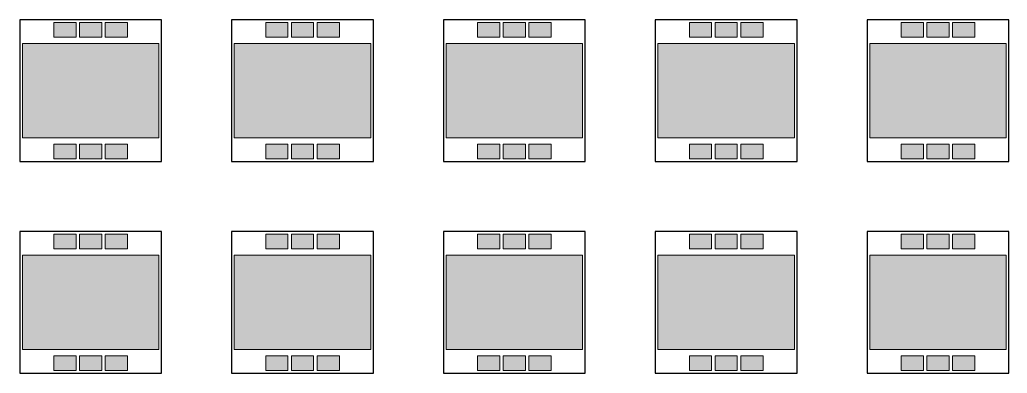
# Model space of a CAD drawing. Header units: inches. Extents: x -25 to 732, y -408 to 27.
# Drawn here: x -9.8 to 200, y -201.4 to -126.3 of the extents above; entities that cross this region are included whole.
import ezdxf

# ---------------------------------------------------------------- set-up
doc = ezdxf.new("R2010")
doc.units = ezdxf.units.IN
doc.header["$MEASUREMENT"] = 0
doc.layers.add('holder_squares', color=220, linetype='Continuous')
doc.layers.add('Layer 1', color=7, linetype='Continuous')

# ---------------------------------------------------------------- blocks, each defined once
blk = doc.blocks.new('block 132')
at = {"layer": 'Layer 1', "true_color": 0xffffff}
h = blk.add_hatch(color=7, dxfattribs=at)
h.dxf.hatch_style = 2
h.paths.add_polyline_path([(2.17, -129.99), (-2.54, -129.99), (-2.54, -126.84), (2.17, -126.84)])
h = blk.add_hatch(color=7, dxfattribs=at)
h.dxf.hatch_style = 2
h.paths.add_polyline_path([(7.64, -129.99), (2.92, -129.99), (2.92, -126.84), (7.64, -126.84)])
h = blk.add_hatch(color=7, dxfattribs=at)
h.dxf.hatch_style = 2
h.paths.add_polyline_path([(13.1, -129.99), (8.38, -129.99), (8.38, -126.84), (13.1, -126.84)])
at = {"layer": 'Layer 1', "lineweight": 0}
for points in [[(2.17, -129.99), (-2.54, -129.99), (-2.54, -126.84), (2.17, -126.84), (2.17, -129.99)], [(7.64, -129.99), (2.92, -129.99), (2.92, -126.84), (7.64, -126.84), (7.64, -129.99)], [(13.1, -129.99), (8.38, -129.99), (8.38, -126.84), (13.1, -126.84), (13.1, -129.99)]]:
    blk.add_lwpolyline(points, dxfattribs=at)
blk = doc.blocks.new('block 133')
at = {"layer": 'Layer 1', "true_color": 0xffffff}
h = blk.add_hatch(color=7, dxfattribs=at)
h.dxf.hatch_style = 2
h.paths.add_polyline_path([(2.17, -155.86), (-2.54, -155.86), (-2.54, -152.71), (2.17, -152.71)])
h = blk.add_hatch(color=7, dxfattribs=at)
h.dxf.hatch_style = 2
h.paths.add_polyline_path([(7.64, -155.86), (2.92, -155.86), (2.92, -152.71), (7.64, -152.71)])
h = blk.add_hatch(color=7, dxfattribs=at)
h.dxf.hatch_style = 2
h.paths.add_polyline_path([(13.1, -155.86), (8.38, -155.86), (8.38, -152.71), (13.1, -152.71)])
at = {"layer": 'Layer 1', "lineweight": 0}
for points in [[(2.17, -155.86), (-2.54, -155.86), (-2.54, -152.71), (2.17, -152.71), (2.17, -155.86)], [(7.64, -155.86), (2.92, -155.86), (2.92, -152.71), (7.64, -152.71), (7.64, -155.86)], [(13.1, -155.86), (8.38, -155.86), (8.38, -152.71), (13.1, -152.71), (13.1, -155.86)]]:
    blk.add_lwpolyline(points, dxfattribs=at)
blk = doc.blocks.new('block 131')
at = {"layer": 'Layer 1', "true_color": 0xffffff}
h = blk.add_hatch(color=7, dxfattribs=at)
h.dxf.hatch_style = 2
h.paths.add_polyline_path([(19.78, -151.34), (-9.22, -151.34), (-9.22, -131.34), (19.78, -131.34)])
at = {"layer": 'Layer 1', "lineweight": 0}
blk.add_lwpolyline([(19.78, -151.34), (-9.22, -151.34), (-9.22, -131.34), (19.78, -131.34), (19.78, -151.34)], dxfattribs=at)
at = {"layer": 'Layer 1'}
for name in ['block 132', 'block 133']:
    blk.add_blockref(name, (0, 0), dxfattribs=at)
blk = doc.blocks.new('block 130')
at = {"layer": 'Layer 1'}
blk.add_blockref('block 131', (0, 0), dxfattribs=at)
blk = doc.blocks.new('block 136')
at = {"layer": 'Layer 1', "true_color": 0xffffff}
h = blk.add_hatch(color=7, dxfattribs=at)
h.dxf.hatch_style = 2
h.paths.add_polyline_path([(47.17, -129.99), (42.46, -129.99), (42.46, -126.84), (47.17, -126.84)])
h = blk.add_hatch(color=7, dxfattribs=at)
h.dxf.hatch_style = 2
h.paths.add_polyline_path([(52.64, -129.99), (47.92, -129.99), (47.92, -126.84), (52.64, -126.84)])
h = blk.add_hatch(color=7, dxfattribs=at)
h.dxf.hatch_style = 2
h.paths.add_polyline_path([(58.1, -129.99), (53.38, -129.99), (53.38, -126.84), (58.1, -126.84)])
at = {"layer": 'Layer 1', "lineweight": 0}
for points in [[(47.17, -129.99), (42.46, -129.99), (42.46, -126.84), (47.17, -126.84), (47.17, -129.99)], [(52.64, -129.99), (47.92, -129.99), (47.92, -126.84), (52.64, -126.84), (52.64, -129.99)], [(58.1, -129.99), (53.38, -129.99), (53.38, -126.84), (58.1, -126.84), (58.1, -129.99)]]:
    blk.add_lwpolyline(points, dxfattribs=at)
blk = doc.blocks.new('block 137')
at = {"layer": 'Layer 1', "true_color": 0xffffff}
h = blk.add_hatch(color=7, dxfattribs=at)
h.dxf.hatch_style = 2
h.paths.add_polyline_path([(47.17, -155.86), (42.46, -155.86), (42.46, -152.71), (47.17, -152.71)])
h = blk.add_hatch(color=7, dxfattribs=at)
h.dxf.hatch_style = 2
h.paths.add_polyline_path([(52.64, -155.86), (47.92, -155.86), (47.92, -152.71), (52.64, -152.71)])
h = blk.add_hatch(color=7, dxfattribs=at)
h.dxf.hatch_style = 2
h.paths.add_polyline_path([(58.1, -155.86), (53.38, -155.86), (53.38, -152.71), (58.1, -152.71)])
at = {"layer": 'Layer 1', "lineweight": 0}
for points in [[(47.17, -155.86), (42.46, -155.86), (42.46, -152.71), (47.17, -152.71), (47.17, -155.86)], [(52.64, -155.86), (47.92, -155.86), (47.92, -152.71), (52.64, -152.71), (52.64, -155.86)], [(58.1, -155.86), (53.38, -155.86), (53.38, -152.71), (58.1, -152.71), (58.1, -155.86)]]:
    blk.add_lwpolyline(points, dxfattribs=at)
blk = doc.blocks.new('block 135')
at = {"layer": 'Layer 1', "true_color": 0xffffff}
h = blk.add_hatch(color=7, dxfattribs=at)
h.dxf.hatch_style = 2
h.paths.add_polyline_path([(64.78, -151.34), (35.78, -151.34), (35.78, -131.34), (64.78, -131.34)])
at = {"layer": 'Layer 1', "lineweight": 0}
blk.add_lwpolyline([(64.78, -151.34), (35.78, -151.34), (35.78, -131.34), (64.78, -131.34), (64.78, -151.34)], dxfattribs=at)
at = {"layer": 'Layer 1'}
for name in ['block 136', 'block 137']:
    blk.add_blockref(name, (0, 0), dxfattribs=at)
blk = doc.blocks.new('block 134')
at = {"layer": 'Layer 1'}
blk.add_blockref('block 135', (0, 0), dxfattribs=at)
blk = doc.blocks.new('block 140')
at = {"layer": 'Layer 1', "true_color": 0xffffff}
h = blk.add_hatch(color=7, dxfattribs=at)
h.dxf.hatch_style = 2
h.paths.add_polyline_path([(92.17, -129.99), (87.46, -129.99), (87.46, -126.84), (92.17, -126.84)])
h = blk.add_hatch(color=7, dxfattribs=at)
h.dxf.hatch_style = 2
h.paths.add_polyline_path([(97.64, -129.99), (92.92, -129.99), (92.92, -126.84), (97.64, -126.84)])
h = blk.add_hatch(color=7, dxfattribs=at)
h.dxf.hatch_style = 2
h.paths.add_polyline_path([(103.1, -129.99), (98.38, -129.99), (98.38, -126.84), (103.1, -126.84)])
at = {"layer": 'Layer 1', "lineweight": 0}
for points in [[(92.17, -129.99), (87.46, -129.99), (87.46, -126.84), (92.17, -126.84), (92.17, -129.99)], [(97.64, -129.99), (92.92, -129.99), (92.92, -126.84), (97.64, -126.84), (97.64, -129.99)], [(103.1, -129.99), (98.38, -129.99), (98.38, -126.84), (103.1, -126.84), (103.1, -129.99)]]:
    blk.add_lwpolyline(points, dxfattribs=at)
blk = doc.blocks.new('block 141')
at = {"layer": 'Layer 1', "true_color": 0xffffff}
h = blk.add_hatch(color=7, dxfattribs=at)
h.dxf.hatch_style = 2
h.paths.add_polyline_path([(92.17, -155.86), (87.46, -155.86), (87.46, -152.71), (92.17, -152.71)])
h = blk.add_hatch(color=7, dxfattribs=at)
h.dxf.hatch_style = 2
h.paths.add_polyline_path([(97.64, -155.86), (92.92, -155.86), (92.92, -152.71), (97.64, -152.71)])
h = blk.add_hatch(color=7, dxfattribs=at)
h.dxf.hatch_style = 2
h.paths.add_polyline_path([(103.1, -155.86), (98.38, -155.86), (98.38, -152.71), (103.1, -152.71)])
at = {"layer": 'Layer 1', "lineweight": 0}
for points in [[(92.17, -155.86), (87.46, -155.86), (87.46, -152.71), (92.17, -152.71), (92.17, -155.86)], [(97.64, -155.86), (92.92, -155.86), (92.92, -152.71), (97.64, -152.71), (97.64, -155.86)], [(103.1, -155.86), (98.38, -155.86), (98.38, -152.71), (103.1, -152.71), (103.1, -155.86)]]:
    blk.add_lwpolyline(points, dxfattribs=at)
blk = doc.blocks.new('block 139')
at = {"layer": 'Layer 1', "true_color": 0xffffff}
h = blk.add_hatch(color=7, dxfattribs=at)
h.dxf.hatch_style = 2
h.paths.add_polyline_path([(109.78, -151.34), (80.78, -151.34), (80.78, -131.34), (109.78, -131.34)])
at = {"layer": 'Layer 1', "lineweight": 0}
blk.add_lwpolyline([(109.78, -151.34), (80.78, -151.34), (80.78, -131.34), (109.78, -131.34), (109.78, -151.34)], dxfattribs=at)
at = {"layer": 'Layer 1'}
for name in ['block 140', 'block 141']:
    blk.add_blockref(name, (0, 0), dxfattribs=at)
blk = doc.blocks.new('block 138')
at = {"layer": 'Layer 1'}
blk.add_blockref('block 139', (0, 0), dxfattribs=at)
blk = doc.blocks.new('block 144')
at = {"layer": 'Layer 1', "true_color": 0xffffff}
h = blk.add_hatch(color=7, dxfattribs=at)
h.dxf.hatch_style = 2
h.paths.add_polyline_path([(137.17, -129.99), (132.46, -129.99), (132.46, -126.84), (137.17, -126.84)])
h = blk.add_hatch(color=7, dxfattribs=at)
h.dxf.hatch_style = 2
h.paths.add_polyline_path([(142.64, -129.99), (137.92, -129.99), (137.92, -126.84), (142.64, -126.84)])
h = blk.add_hatch(color=7, dxfattribs=at)
h.dxf.hatch_style = 2
h.paths.add_polyline_path([(148.1, -129.99), (143.38, -129.99), (143.38, -126.84), (148.1, -126.84)])
at = {"layer": 'Layer 1', "lineweight": 0}
for points in [[(137.17, -129.99), (132.46, -129.99), (132.46, -126.84), (137.17, -126.84), (137.17, -129.99)], [(142.64, -129.99), (137.92, -129.99), (137.92, -126.84), (142.64, -126.84), (142.64, -129.99)], [(148.1, -129.99), (143.38, -129.99), (143.38, -126.84), (148.1, -126.84), (148.1, -129.99)]]:
    blk.add_lwpolyline(points, dxfattribs=at)
blk = doc.blocks.new('block 145')
at = {"layer": 'Layer 1', "true_color": 0xffffff}
h = blk.add_hatch(color=7, dxfattribs=at)
h.dxf.hatch_style = 2
h.paths.add_polyline_path([(137.17, -155.86), (132.46, -155.86), (132.46, -152.71), (137.17, -152.71)])
h = blk.add_hatch(color=7, dxfattribs=at)
h.dxf.hatch_style = 2
h.paths.add_polyline_path([(142.64, -155.86), (137.92, -155.86), (137.92, -152.71), (142.64, -152.71)])
h = blk.add_hatch(color=7, dxfattribs=at)
h.dxf.hatch_style = 2
h.paths.add_polyline_path([(148.1, -155.86), (143.38, -155.86), (143.38, -152.71), (148.1, -152.71)])
at = {"layer": 'Layer 1', "lineweight": 0}
for points in [[(137.17, -155.86), (132.46, -155.86), (132.46, -152.71), (137.17, -152.71), (137.17, -155.86)], [(142.64, -155.86), (137.92, -155.86), (137.92, -152.71), (142.64, -152.71), (142.64, -155.86)], [(148.1, -155.86), (143.38, -155.86), (143.38, -152.71), (148.1, -152.71), (148.1, -155.86)]]:
    blk.add_lwpolyline(points, dxfattribs=at)
blk = doc.blocks.new('block 143')
at = {"layer": 'Layer 1', "true_color": 0xffffff}
h = blk.add_hatch(color=7, dxfattribs=at)
h.dxf.hatch_style = 2
h.paths.add_polyline_path([(154.78, -151.34), (125.78, -151.34), (125.78, -131.34), (154.78, -131.34)])
at = {"layer": 'Layer 1', "lineweight": 0}
blk.add_lwpolyline([(154.78, -151.34), (125.78, -151.34), (125.78, -131.34), (154.78, -131.34), (154.78, -151.34)], dxfattribs=at)
at = {"layer": 'Layer 1'}
for name in ['block 144', 'block 145']:
    blk.add_blockref(name, (0, 0), dxfattribs=at)
blk = doc.blocks.new('block 142')
at = {"layer": 'Layer 1'}
blk.add_blockref('block 143', (0, 0), dxfattribs=at)
blk = doc.blocks.new('block 148')
at = {"layer": 'Layer 1', "true_color": 0xffffff}
h = blk.add_hatch(color=7, dxfattribs=at)
h.dxf.hatch_style = 2
h.paths.add_polyline_path([(182.17, -129.99), (177.46, -129.99), (177.46, -126.84), (182.17, -126.84)])
h = blk.add_hatch(color=7, dxfattribs=at)
h.dxf.hatch_style = 2
h.paths.add_polyline_path([(187.64, -129.99), (182.92, -129.99), (182.92, -126.84), (187.64, -126.84)])
h = blk.add_hatch(color=7, dxfattribs=at)
h.dxf.hatch_style = 2
h.paths.add_polyline_path([(193.1, -129.99), (188.38, -129.99), (188.38, -126.84), (193.1, -126.84)])
at = {"layer": 'Layer 1', "lineweight": 0}
for points in [[(182.17, -129.99), (177.46, -129.99), (177.46, -126.84), (182.17, -126.84), (182.17, -129.99)], [(187.64, -129.99), (182.92, -129.99), (182.92, -126.84), (187.64, -126.84), (187.64, -129.99)], [(193.1, -129.99), (188.38, -129.99), (188.38, -126.84), (193.1, -126.84), (193.1, -129.99)]]:
    blk.add_lwpolyline(points, dxfattribs=at)
blk = doc.blocks.new('block 149')
at = {"layer": 'Layer 1', "true_color": 0xffffff}
h = blk.add_hatch(color=7, dxfattribs=at)
h.dxf.hatch_style = 2
h.paths.add_polyline_path([(182.17, -155.86), (177.46, -155.86), (177.46, -152.71), (182.17, -152.71)])
h = blk.add_hatch(color=7, dxfattribs=at)
h.dxf.hatch_style = 2
h.paths.add_polyline_path([(187.64, -155.86), (182.92, -155.86), (182.92, -152.71), (187.64, -152.71)])
h = blk.add_hatch(color=7, dxfattribs=at)
h.dxf.hatch_style = 2
h.paths.add_polyline_path([(193.1, -155.86), (188.38, -155.86), (188.38, -152.71), (193.1, -152.71)])
at = {"layer": 'Layer 1', "lineweight": 0}
for points in [[(182.17, -155.86), (177.46, -155.86), (177.46, -152.71), (182.17, -152.71), (182.17, -155.86)], [(187.64, -155.86), (182.92, -155.86), (182.92, -152.71), (187.64, -152.71), (187.64, -155.86)], [(193.1, -155.86), (188.38, -155.86), (188.38, -152.71), (193.1, -152.71), (193.1, -155.86)]]:
    blk.add_lwpolyline(points, dxfattribs=at)
blk = doc.blocks.new('block 147')
at = {"layer": 'Layer 1', "true_color": 0xffffff}
h = blk.add_hatch(color=7, dxfattribs=at)
h.dxf.hatch_style = 2
h.paths.add_polyline_path([(199.78, -151.34), (170.78, -151.34), (170.78, -131.34), (199.78, -131.34)])
at = {"layer": 'Layer 1', "lineweight": 0}
blk.add_lwpolyline([(199.78, -151.34), (170.78, -151.34), (170.78, -131.34), (199.78, -131.34), (199.78, -151.34)], dxfattribs=at)
at = {"layer": 'Layer 1'}
for name in ['block 148', 'block 149']:
    blk.add_blockref(name, (0, 0), dxfattribs=at)
blk = doc.blocks.new('block 146')
at = {"layer": 'Layer 1'}
blk.add_blockref('block 147', (0, 0), dxfattribs=at)
blk = doc.blocks.new('block 129')
at = {"layer": 'Layer 1'}
for name in ['block 130', 'block 134', 'block 138', 'block 142', 'block 146']:
    blk.add_blockref(name, (0, 0), dxfattribs=at)
blk = doc.blocks.new('block 173')
at = {"layer": 'Layer 1', "true_color": 0xffffff}
h = blk.add_hatch(color=7, dxfattribs=at)
h.dxf.hatch_style = 2
h.paths.add_polyline_path([(2.17, -174.99), (-2.54, -174.99), (-2.54, -171.84), (2.17, -171.84)])
h = blk.add_hatch(color=7, dxfattribs=at)
h.dxf.hatch_style = 2
h.paths.add_polyline_path([(7.64, -174.99), (2.92, -174.99), (2.92, -171.84), (7.64, -171.84)])
h = blk.add_hatch(color=7, dxfattribs=at)
h.dxf.hatch_style = 2
h.paths.add_polyline_path([(13.1, -174.99), (8.38, -174.99), (8.38, -171.84), (13.1, -171.84)])
at = {"layer": 'Layer 1', "lineweight": 0}
for points in [[(2.17, -174.99), (-2.54, -174.99), (-2.54, -171.84), (2.17, -171.84), (2.17, -174.99)], [(7.64, -174.99), (2.92, -174.99), (2.92, -171.84), (7.64, -171.84), (7.64, -174.99)], [(13.1, -174.99), (8.38, -174.99), (8.38, -171.84), (13.1, -171.84), (13.1, -174.99)]]:
    blk.add_lwpolyline(points, dxfattribs=at)
blk = doc.blocks.new('block 174')
at = {"layer": 'Layer 1', "true_color": 0xffffff}
h = blk.add_hatch(color=7, dxfattribs=at)
h.dxf.hatch_style = 2
h.paths.add_polyline_path([(2.17, -200.86), (-2.54, -200.86), (-2.54, -197.71), (2.17, -197.71)])
h = blk.add_hatch(color=7, dxfattribs=at)
h.dxf.hatch_style = 2
h.paths.add_polyline_path([(7.64, -200.86), (2.92, -200.86), (2.92, -197.71), (7.64, -197.71)])
h = blk.add_hatch(color=7, dxfattribs=at)
h.dxf.hatch_style = 2
h.paths.add_polyline_path([(13.1, -200.86), (8.38, -200.86), (8.38, -197.71), (13.1, -197.71)])
at = {"layer": 'Layer 1', "lineweight": 0}
for points in [[(2.17, -200.86), (-2.54, -200.86), (-2.54, -197.71), (2.17, -197.71), (2.17, -200.86)], [(7.64, -200.86), (2.92, -200.86), (2.92, -197.71), (7.64, -197.71), (7.64, -200.86)], [(13.1, -200.86), (8.38, -200.86), (8.38, -197.71), (13.1, -197.71), (13.1, -200.86)]]:
    blk.add_lwpolyline(points, dxfattribs=at)
blk = doc.blocks.new('block 172')
at = {"layer": 'Layer 1', "true_color": 0xffffff}
h = blk.add_hatch(color=7, dxfattribs=at)
h.dxf.hatch_style = 2
h.paths.add_polyline_path([(19.78, -196.34), (-9.22, -196.34), (-9.22, -176.34), (19.78, -176.34)])
at = {"layer": 'Layer 1', "lineweight": 0}
blk.add_lwpolyline([(19.78, -196.34), (-9.22, -196.34), (-9.22, -176.34), (19.78, -176.34), (19.78, -196.34)], dxfattribs=at)
at = {"layer": 'Layer 1'}
for name in ['block 173', 'block 174']:
    blk.add_blockref(name, (0, 0), dxfattribs=at)
blk = doc.blocks.new('block 171')
at = {"layer": 'Layer 1'}
blk.add_blockref('block 172', (0, 0), dxfattribs=at)
blk = doc.blocks.new('block 177')
at = {"layer": 'Layer 1', "true_color": 0xffffff}
h = blk.add_hatch(color=7, dxfattribs=at)
h.dxf.hatch_style = 2
h.paths.add_polyline_path([(47.17, -174.99), (42.46, -174.99), (42.46, -171.84), (47.17, -171.84)])
h = blk.add_hatch(color=7, dxfattribs=at)
h.dxf.hatch_style = 2
h.paths.add_polyline_path([(52.64, -174.99), (47.92, -174.99), (47.92, -171.84), (52.64, -171.84)])
h = blk.add_hatch(color=7, dxfattribs=at)
h.dxf.hatch_style = 2
h.paths.add_polyline_path([(58.1, -174.99), (53.38, -174.99), (53.38, -171.84), (58.1, -171.84)])
at = {"layer": 'Layer 1', "lineweight": 0}
for points in [[(47.17, -174.99), (42.46, -174.99), (42.46, -171.84), (47.17, -171.84), (47.17, -174.99)], [(52.64, -174.99), (47.92, -174.99), (47.92, -171.84), (52.64, -171.84), (52.64, -174.99)], [(58.1, -174.99), (53.38, -174.99), (53.38, -171.84), (58.1, -171.84), (58.1, -174.99)]]:
    blk.add_lwpolyline(points, dxfattribs=at)
blk = doc.blocks.new('block 178')
at = {"layer": 'Layer 1', "true_color": 0xffffff}
h = blk.add_hatch(color=7, dxfattribs=at)
h.dxf.hatch_style = 2
h.paths.add_polyline_path([(47.17, -200.86), (42.46, -200.86), (42.46, -197.71), (47.17, -197.71)])
h = blk.add_hatch(color=7, dxfattribs=at)
h.dxf.hatch_style = 2
h.paths.add_polyline_path([(52.64, -200.86), (47.92, -200.86), (47.92, -197.71), (52.64, -197.71)])
h = blk.add_hatch(color=7, dxfattribs=at)
h.dxf.hatch_style = 2
h.paths.add_polyline_path([(58.1, -200.86), (53.38, -200.86), (53.38, -197.71), (58.1, -197.71)])
at = {"layer": 'Layer 1', "lineweight": 0}
for points in [[(47.17, -200.86), (42.46, -200.86), (42.46, -197.71), (47.17, -197.71), (47.17, -200.86)], [(52.64, -200.86), (47.92, -200.86), (47.92, -197.71), (52.64, -197.71), (52.64, -200.86)], [(58.1, -200.86), (53.38, -200.86), (53.38, -197.71), (58.1, -197.71), (58.1, -200.86)]]:
    blk.add_lwpolyline(points, dxfattribs=at)
blk = doc.blocks.new('block 176')
at = {"layer": 'Layer 1', "true_color": 0xffffff}
h = blk.add_hatch(color=7, dxfattribs=at)
h.dxf.hatch_style = 2
h.paths.add_polyline_path([(64.78, -196.34), (35.78, -196.34), (35.78, -176.34), (64.78, -176.34)])
at = {"layer": 'Layer 1', "lineweight": 0}
blk.add_lwpolyline([(64.78, -196.34), (35.78, -196.34), (35.78, -176.34), (64.78, -176.34), (64.78, -196.34)], dxfattribs=at)
at = {"layer": 'Layer 1'}
for name in ['block 177', 'block 178']:
    blk.add_blockref(name, (0, 0), dxfattribs=at)
blk = doc.blocks.new('block 175')
at = {"layer": 'Layer 1'}
blk.add_blockref('block 176', (0, 0), dxfattribs=at)
blk = doc.blocks.new('block 181')
at = {"layer": 'Layer 1', "true_color": 0xffffff}
h = blk.add_hatch(color=7, dxfattribs=at)
h.dxf.hatch_style = 2
h.paths.add_polyline_path([(92.17, -174.99), (87.46, -174.99), (87.46, -171.84), (92.17, -171.84)])
h = blk.add_hatch(color=7, dxfattribs=at)
h.dxf.hatch_style = 2
h.paths.add_polyline_path([(97.64, -174.99), (92.92, -174.99), (92.92, -171.84), (97.64, -171.84)])
h = blk.add_hatch(color=7, dxfattribs=at)
h.dxf.hatch_style = 2
h.paths.add_polyline_path([(103.1, -174.99), (98.38, -174.99), (98.38, -171.84), (103.1, -171.84)])
at = {"layer": 'Layer 1', "lineweight": 0}
for points in [[(92.17, -174.99), (87.46, -174.99), (87.46, -171.84), (92.17, -171.84), (92.17, -174.99)], [(97.64, -174.99), (92.92, -174.99), (92.92, -171.84), (97.64, -171.84), (97.64, -174.99)], [(103.1, -174.99), (98.38, -174.99), (98.38, -171.84), (103.1, -171.84), (103.1, -174.99)]]:
    blk.add_lwpolyline(points, dxfattribs=at)
blk = doc.blocks.new('block 182')
at = {"layer": 'Layer 1', "true_color": 0xffffff}
h = blk.add_hatch(color=7, dxfattribs=at)
h.dxf.hatch_style = 2
h.paths.add_polyline_path([(92.17, -200.86), (87.46, -200.86), (87.46, -197.71), (92.17, -197.71)])
h = blk.add_hatch(color=7, dxfattribs=at)
h.dxf.hatch_style = 2
h.paths.add_polyline_path([(97.64, -200.86), (92.92, -200.86), (92.92, -197.71), (97.64, -197.71)])
h = blk.add_hatch(color=7, dxfattribs=at)
h.dxf.hatch_style = 2
h.paths.add_polyline_path([(103.1, -200.86), (98.38, -200.86), (98.38, -197.71), (103.1, -197.71)])
at = {"layer": 'Layer 1', "lineweight": 0}
for points in [[(92.17, -200.86), (87.46, -200.86), (87.46, -197.71), (92.17, -197.71), (92.17, -200.86)], [(97.64, -200.86), (92.92, -200.86), (92.92, -197.71), (97.64, -197.71), (97.64, -200.86)], [(103.1, -200.86), (98.38, -200.86), (98.38, -197.71), (103.1, -197.71), (103.1, -200.86)]]:
    blk.add_lwpolyline(points, dxfattribs=at)
blk = doc.blocks.new('block 180')
at = {"layer": 'Layer 1', "true_color": 0xffffff}
h = blk.add_hatch(color=7, dxfattribs=at)
h.dxf.hatch_style = 2
h.paths.add_polyline_path([(109.78, -196.34), (80.78, -196.34), (80.78, -176.34), (109.78, -176.34)])
at = {"layer": 'Layer 1', "lineweight": 0}
blk.add_lwpolyline([(109.78, -196.34), (80.78, -196.34), (80.78, -176.34), (109.78, -176.34), (109.78, -196.34)], dxfattribs=at)
at = {"layer": 'Layer 1'}
for name in ['block 181', 'block 182']:
    blk.add_blockref(name, (0, 0), dxfattribs=at)
blk = doc.blocks.new('block 179')
at = {"layer": 'Layer 1'}
blk.add_blockref('block 180', (0, 0), dxfattribs=at)
blk = doc.blocks.new('block 185')
at = {"layer": 'Layer 1', "true_color": 0xffffff}
h = blk.add_hatch(color=7, dxfattribs=at)
h.dxf.hatch_style = 2
h.paths.add_polyline_path([(137.17, -174.99), (132.46, -174.99), (132.46, -171.84), (137.17, -171.84)])
h = blk.add_hatch(color=7, dxfattribs=at)
h.dxf.hatch_style = 2
h.paths.add_polyline_path([(142.64, -174.99), (137.92, -174.99), (137.92, -171.84), (142.64, -171.84)])
h = blk.add_hatch(color=7, dxfattribs=at)
h.dxf.hatch_style = 2
h.paths.add_polyline_path([(148.1, -174.99), (143.38, -174.99), (143.38, -171.84), (148.1, -171.84)])
at = {"layer": 'Layer 1', "lineweight": 0}
for points in [[(137.17, -174.99), (132.46, -174.99), (132.46, -171.84), (137.17, -171.84), (137.17, -174.99)], [(142.64, -174.99), (137.92, -174.99), (137.92, -171.84), (142.64, -171.84), (142.64, -174.99)], [(148.1, -174.99), (143.38, -174.99), (143.38, -171.84), (148.1, -171.84), (148.1, -174.99)]]:
    blk.add_lwpolyline(points, dxfattribs=at)
blk = doc.blocks.new('block 186')
at = {"layer": 'Layer 1', "true_color": 0xffffff}
h = blk.add_hatch(color=7, dxfattribs=at)
h.dxf.hatch_style = 2
h.paths.add_polyline_path([(137.17, -200.86), (132.46, -200.86), (132.46, -197.71), (137.17, -197.71)])
h = blk.add_hatch(color=7, dxfattribs=at)
h.dxf.hatch_style = 2
h.paths.add_polyline_path([(142.64, -200.86), (137.92, -200.86), (137.92, -197.71), (142.64, -197.71)])
h = blk.add_hatch(color=7, dxfattribs=at)
h.dxf.hatch_style = 2
h.paths.add_polyline_path([(148.1, -200.86), (143.38, -200.86), (143.38, -197.71), (148.1, -197.71)])
at = {"layer": 'Layer 1', "lineweight": 0}
for points in [[(137.17, -200.86), (132.46, -200.86), (132.46, -197.71), (137.17, -197.71), (137.17, -200.86)], [(142.64, -200.86), (137.92, -200.86), (137.92, -197.71), (142.64, -197.71), (142.64, -200.86)], [(148.1, -200.86), (143.38, -200.86), (143.38, -197.71), (148.1, -197.71), (148.1, -200.86)]]:
    blk.add_lwpolyline(points, dxfattribs=at)
blk = doc.blocks.new('block 184')
at = {"layer": 'Layer 1', "true_color": 0xffffff}
h = blk.add_hatch(color=7, dxfattribs=at)
h.dxf.hatch_style = 2
h.paths.add_polyline_path([(154.78, -196.34), (125.78, -196.34), (125.78, -176.34), (154.78, -176.34)])
at = {"layer": 'Layer 1', "lineweight": 0}
blk.add_lwpolyline([(154.78, -196.34), (125.78, -196.34), (125.78, -176.34), (154.78, -176.34), (154.78, -196.34)], dxfattribs=at)
at = {"layer": 'Layer 1'}
for name in ['block 185', 'block 186']:
    blk.add_blockref(name, (0, 0), dxfattribs=at)
blk = doc.blocks.new('block 183')
at = {"layer": 'Layer 1'}
blk.add_blockref('block 184', (0, 0), dxfattribs=at)
blk = doc.blocks.new('block 189')
at = {"layer": 'Layer 1', "true_color": 0xffffff}
h = blk.add_hatch(color=7, dxfattribs=at)
h.dxf.hatch_style = 2
h.paths.add_polyline_path([(182.17, -174.99), (177.46, -174.99), (177.46, -171.84), (182.17, -171.84)])
h = blk.add_hatch(color=7, dxfattribs=at)
h.dxf.hatch_style = 2
h.paths.add_polyline_path([(187.64, -174.99), (182.92, -174.99), (182.92, -171.84), (187.64, -171.84)])
h = blk.add_hatch(color=7, dxfattribs=at)
h.dxf.hatch_style = 2
h.paths.add_polyline_path([(193.1, -174.99), (188.38, -174.99), (188.38, -171.84), (193.1, -171.84)])
at = {"layer": 'Layer 1', "lineweight": 0}
for points in [[(182.17, -174.99), (177.46, -174.99), (177.46, -171.84), (182.17, -171.84), (182.17, -174.99)], [(187.64, -174.99), (182.92, -174.99), (182.92, -171.84), (187.64, -171.84), (187.64, -174.99)], [(193.1, -174.99), (188.38, -174.99), (188.38, -171.84), (193.1, -171.84), (193.1, -174.99)]]:
    blk.add_lwpolyline(points, dxfattribs=at)
blk = doc.blocks.new('block 190')
at = {"layer": 'Layer 1', "true_color": 0xffffff}
h = blk.add_hatch(color=7, dxfattribs=at)
h.dxf.hatch_style = 2
h.paths.add_polyline_path([(182.17, -200.86), (177.46, -200.86), (177.46, -197.71), (182.17, -197.71)])
h = blk.add_hatch(color=7, dxfattribs=at)
h.dxf.hatch_style = 2
h.paths.add_polyline_path([(187.64, -200.86), (182.92, -200.86), (182.92, -197.71), (187.64, -197.71)])
h = blk.add_hatch(color=7, dxfattribs=at)
h.dxf.hatch_style = 2
h.paths.add_polyline_path([(193.1, -200.86), (188.38, -200.86), (188.38, -197.71), (193.1, -197.71)])
at = {"layer": 'Layer 1', "lineweight": 0}
for points in [[(182.17, -200.86), (177.46, -200.86), (177.46, -197.71), (182.17, -197.71), (182.17, -200.86)], [(187.64, -200.86), (182.92, -200.86), (182.92, -197.71), (187.64, -197.71), (187.64, -200.86)], [(193.1, -200.86), (188.38, -200.86), (188.38, -197.71), (193.1, -197.71), (193.1, -200.86)]]:
    blk.add_lwpolyline(points, dxfattribs=at)
blk = doc.blocks.new('block 188')
at = {"layer": 'Layer 1', "true_color": 0xffffff}
h = blk.add_hatch(color=7, dxfattribs=at)
h.dxf.hatch_style = 2
h.paths.add_polyline_path([(199.78, -196.34), (170.78, -196.34), (170.78, -176.34), (199.78, -176.34)])
at = {"layer": 'Layer 1', "lineweight": 0}
blk.add_lwpolyline([(199.78, -196.34), (170.78, -196.34), (170.78, -176.34), (199.78, -176.34), (199.78, -196.34)], dxfattribs=at)
at = {"layer": 'Layer 1'}
for name in ['block 189', 'block 190']:
    blk.add_blockref(name, (0, 0), dxfattribs=at)
blk = doc.blocks.new('block 187')
at = {"layer": 'Layer 1'}
blk.add_blockref('block 188', (0, 0), dxfattribs=at)
blk = doc.blocks.new('block 170')
at = {"layer": 'Layer 1'}
for name in ['block 171', 'block 175', 'block 179', 'block 183', 'block 187']:
    blk.add_blockref(name, (0, 0), dxfattribs=at)
blk = doc.blocks.new('block 5')
at = {"layer": 'Layer 1'}
for name in ['block 129', 'block 170']:
    blk.add_blockref(name, (0, 0), dxfattribs=at)
blk = doc.blocks.new('*U379')
at = {"layer": 'holder_squares'}
blk.add_lwpolyline([(-15.07, -15.07), (15.07, -15.07), (15.07, 15.07), (-15.07, 15.07), (-15.07, -15.07)], dxfattribs=at)
blk = doc.blocks.new('*U380')
at = {"layer": 'holder_squares', "color": 0, "linetype": 'ByBlock', "lineweight": -2, "transparency": 16777216}
for p in [(0, 225), (45, 225), (90, 225), (135, 225), (180, 225), (0, 180), (45, 180), (90, 180), (135, 180), (180, 180)]:
    blk.add_blockref('*U379', p, dxfattribs=at)

msp = doc.modelspace()

# ---------------------------------------------------------------- block references
at = {"layer": 'holder_squares'}
msp.add_blockref('*U380', (5.28, -366.34), dxfattribs=at)
at = {"layer": 'Layer 1', "color": 5}
msp.add_blockref('block 5', (0, 0), dxfattribs=at)

doc.saveas('drawing.dxf')
